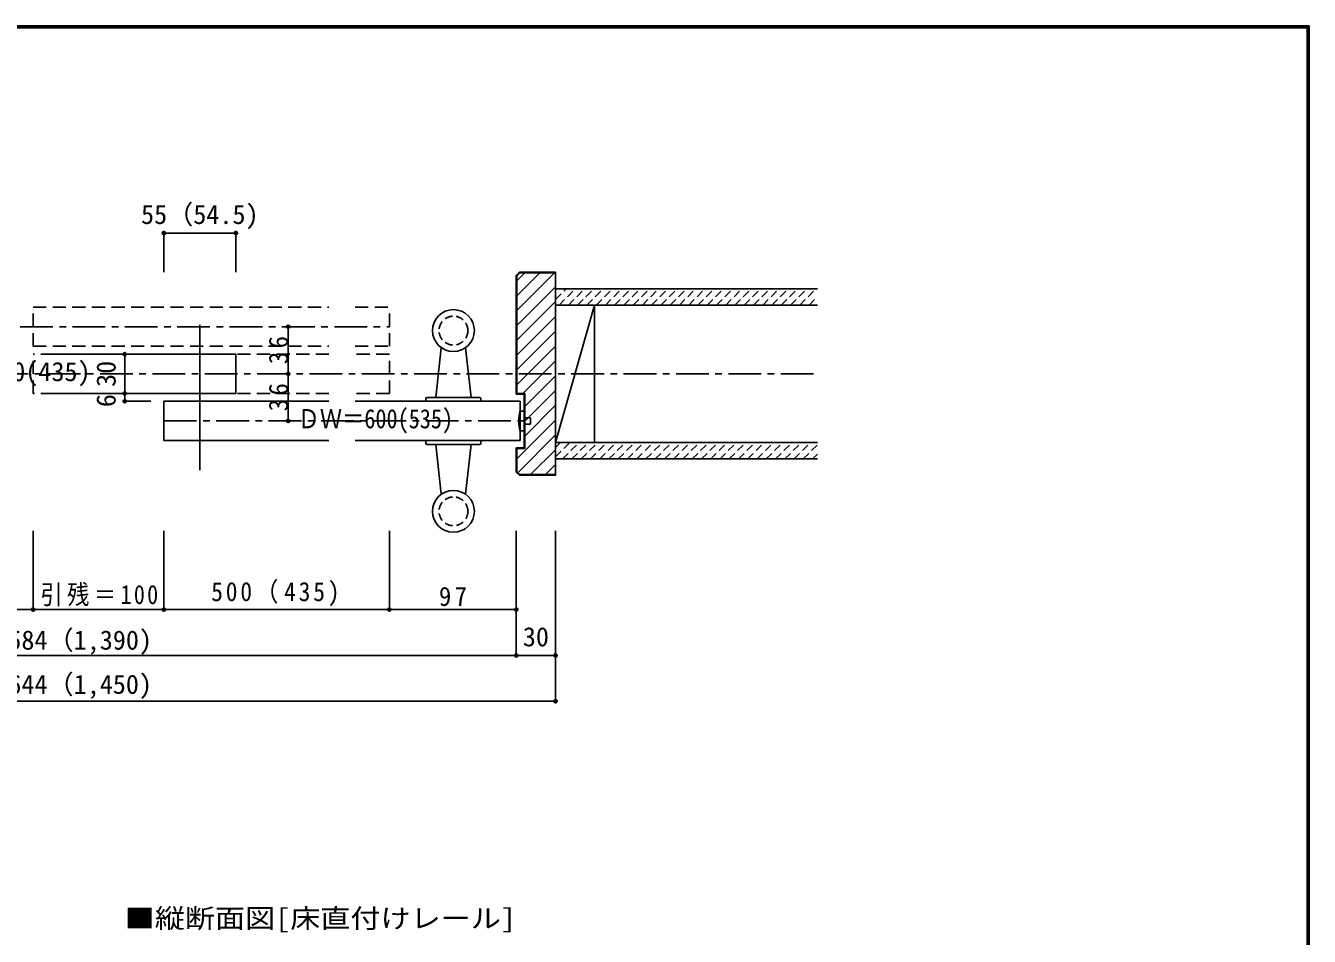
# Model space of a CAD drawing. Units: millimetres at full size, sheet at 1:5. Extents: x -973 to 977, y -701 to 696.
# Drawn here: x -4 to 977, y 0 to 696 of the extents above; entities that cross this region are included whole.
import ezdxf
from ezdxf.enums import TextEntityAlignment as Align

# ---------------------------------------------------------------- set-up
doc = ezdxf.new("R2010")
doc.units = ezdxf.units.MM
doc.header["$LTSCALE"] = 5
doc.header["$PDMODE"] = 32
doc.header["$PDSIZE"] = 2.5
for name, pattern in [('CHAIN1', [8, 5, -1, 1, -1]), ('DASHED1', [1.8, 1.2, -0.6]), ('DASHED2', [3, 2, -1])]:
    doc.linetypes.add(name, pattern=pattern)
for name, color, linetype in [('0-1_通り芯', 4, 'CHAIN1'), ('0-2_柱', 7, 'Continuous'), ('0-3_仕上げ', 7, 'Continuous'), ('0-4_枠', 3, 'Continuous'), ('0-5_ケーシング', 3, 'Continuous'), ('0-6_扉', 6, 'Continuous'), ('0-7_金物', 7, 'Continuous'), ('0-A_文字', 3, 'Continuous'), ('0-B_寸法', 7, 'Continuous'), ('0-C_ハッチ', 4, 'DASHED1'), ('F-1_枠', 6, 'Continuous')]:
    doc.layers.add(name, color=color, linetype=linetype)
doc.styles.add('ＭＳ ゴシック', font='')
doc.styles.get('ＭＳ ゴシック').set_extended_font_data('MS Gothic')

msp = doc.modelspace()

# ---------------------------------------------------------------- linework, layer by layer
at = {"layer": '0-1_通り芯'}
msp.add_line((-587.16, 430), (600.809, 430), dxfattribs=at)
at = {"layer": '0-2_柱'}
msp.add_line((430.689, 482.5), (400.809, 377.5), dxfattribs=at)
at = {"layer": '0-2_柱', "color": 3}
for p, q in [((400.809, 377.5), (400.809, 482.5)), ((430.689, 482.5), (430.689, 377.5))]:
    msp.add_line(p, q, dxfattribs=at)
at = {"layer": '0-3_仕上げ', "color": 2}
for p, q in [((600.809, 495), (400.809, 495)), ((600.809, 482.5), (400.809, 482.5)), ((600.809, 377.5), (400.809, 377.5)), ((600.809, 365), (400.809, 365))]:
    msp.add_line(p, q, dxfattribs=at)
at = {"layer": '0-4_枠'}
for p, q in [((370.809, 505.025), (373.284, 507.5)), ((370.809, 505.025), (370.809, 414.5)), ((371.309, 504.818), (371.309, 415)), ((373.284, 507.5), (400.809, 507.5)), ((400.809, 352.5), (400.809, 507.5)), ((376.809, 414.5), (370.809, 414.5)), ((377.309, 415), (371.309, 415)), ((376.809, 373.5), (376.809, 414.5)), ((377.309, 373), (377.309, 415)), ((376.809, 373.5), (370.809, 373.5)), ((370.809, 354.975), (370.809, 373.5)), ((377.309, 373), (371.309, 373)), ((371.309, 355.182), (371.309, 373)), ((370.809, 354.975), (373.284, 352.5)), ((371.309, 355.182), (373.491, 353)), ((373.284, 352.5), (400.809, 352.5)), ((373.491, 353), (400.809, 353))]:
    msp.add_line(p, q, dxfattribs=at)
msp.add_lwpolyline([(371.309, 504.818), (373.491, 507), (400.809, 507)], dxfattribs=at)
at = {"layer": '0-5_ケーシング'}
for p, q in [((313.559, 449.945), (309.309, 412)), ((332.059, 449.945), (336.309, 412)), ((302.809, 412), (342.809, 412)), ((301.809, 411), (301.809, 409)), ((301.809, 409), (343.809, 409)), ((343.809, 411), (343.809, 409)), ((301.809, 377), (301.809, 379)), ((343.809, 379), (301.809, 379)), ((342.809, 376), (302.809, 376)), ((313.559, 338.055), (309.309, 376)), ((332.059, 338.055), (336.309, 376)), ((343.809, 377), (343.809, 379))]:
    msp.add_line(p, q, dxfattribs=at)
for centre in [(322.809, 463), (322.809, 325)]:
    msp.add_circle(centre, 16, dxfattribs=at)
at = {"layer": '0-5_ケーシング', "linetype": 'DASHED1'}
for centre in [(322.809, 463), (322.809, 325)]:
    msp.add_circle(centre, 11, dxfattribs=at)
at = {"layer": '0-5_ケーシング'}
for centre, start, end in [((302.809, 411), 90, 180), ((342.809, 411), 0, 90), ((302.809, 377), 180, 270), ((342.809, 377), 270, 0)]:
    msp.add_arc(centre, 1, start, end, dxfattribs=at)
at = {"layer": '0-6_扉', "color": 2, "linetype": 'DASHED2'}
for p, q in [((1.653, 451), (1.653, 481)), ((1.653, 481), (227.731, 481)), ((247.731, 481), (273.84, 481)), ((273.84, 451), (273.84, 481)), ((1.653, 451), (227.731, 451)), ((1.653, 415), (1.653, 445)), ((227.731, 445), (1.653, 445)), ((247.731, 451), (273.84, 451)), ((273.84, 445), (247.731, 445)), ((273.84, 415), (273.84, 445)), ((227.731, 415), (1.653, 415)), ((273.84, 415), (247.731, 415))]:
    msp.add_line(p, q, dxfattribs=at)
at = {"layer": '0-6_扉'}
for p, q in [((16.825, 445), (156.653, 445)), ((156.653, 445), (156.653, 415)), ((16.825, 415), (156.653, 415)), ((101.653, 409), (101.653, 379)), ((101.653, 409), (227.731, 409)), ((247.731, 409), (373.809, 409)), ((373.809, 409), (373.809, 379)), ((101.653, 379), (227.731, 379)), ((247.731, 379), (373.809, 379))]:
    msp.add_line(p, q, dxfattribs=at)
at = {"layer": '0-7_金物'}
for p, q in [((376.809, 401.5), (373.809, 401.5)), ((376.809, 396.5), (381.809, 396.5)), ((381.809, 396.5), (381.809, 391.5)), ((381.809, 391.5), (376.809, 391.5))]:
    msp.add_line(p, q, dxfattribs=at)
msp.add_lwpolyline([(373.809, 386.5), (376.809, 386.5), (376.809, 401.5)], dxfattribs=at)
msp.add_arc((401.434, 394), 28.625, 164.81071, 195.18929, dxfattribs=at)
at = {"layer": '0-A_文字'}
msp.add_line((129.153, 467.5), (129.153, 356.5), dxfattribs=at)
at = {"layer": '0-B_寸法', "color": 4}
for p, q in [((101.653, 537.5), (101.653, 507.5)), ((101.653, 537.5), (156.653, 537.5)), ((156.653, 537.5), (156.653, 507.5)), ((196.653, 466), (196.653, 430)), ((196.653, 430), (196.653, 394)), ((91.653, 415), (71.653, 415)), ((1.653, 250), (1.653, 310)), ((101.653, 250), (101.653, 310)), ((273.84, 250), (273.84, 310)), ((370.84, 215), (370.84, 310)), ((400.84, 180), (400.84, 310)), ((1.653, 250), (-357.16, 250)), ((101.653, 250), (1.653, 250)), ((273.84, 250), (101.653, 250)), ((370.84, 250), (273.84, 250)), ((-357.16, 215), (370.84, 215)), ((370.84, 215), (400.84, 215)), ((-387.16, 180), (400.84, 180))]:
    msp.add_line(p, q, dxfattribs=at)
at = {"layer": '0-B_寸法', "color": 4, "linetype": 'CHAIN1'}
for p, q in [((-368.16, 466), (273.84, 466)), ((101.653, 394), (381.809, 394))]:
    msp.add_line(p, q, dxfattribs=at)
at = {"layer": '0-B_寸法', "color": 4}
msp.add_lwpolyline([(91.653, 445), (71.653, 445), (71.653, 409), (91.653, 409)], dxfattribs=at)
at = {"layer": '0-B_寸法'}
for p in [(101.653, 537.5), (156.653, 537.5), (196.653, 466), (71.653, 445), (196.653, 430), (71.653, 415), (71.653, 409), (196.653, 394), (1.653, 250), (101.653, 250), (273.84, 250), (370.84, 250), (370.84, 215), (400.84, 215), (400.84, 180)]:
    msp.add_point(p, dxfattribs=at)
at = {"layer": '0-C_ハッチ', "linetype": 'Continuous'}
for p, q in [((400.023, 507), (371.309, 478.286)), ((388.709, 507), (371.309, 489.6)), ((377.395, 507), (371.309, 500.914)), ((400.809, 496.473), (371.309, 466.973)), ((400.809, 485.159), (371.309, 455.659)), ((400.809, 473.845), (371.309, 444.345)), ((400.809, 462.532), (371.309, 433.032)), ((400.809, 451.218), (371.309, 421.718)), ((400.809, 439.904), (375.905, 415)), ((400.809, 428.59), (377.309, 405.091)), ((400.809, 417.277), (377.309, 393.777)), ((400.809, 405.963), (377.309, 382.463)), ((400.809, 394.649), (371.309, 365.149)), ((400.809, 383.336), (371.982, 354.509)), ((400.809, 372.022), (381.787, 353)), ((400.809, 360.708), (393.101, 353))]:
    msp.add_line(p, q, dxfattribs=at)
at = {"layer": '0-C_ハッチ'}
for p, q in [((400.809, 493.918), (401.891, 495)), ((400.809, 486.847), (408.962, 495)), ((403.533, 482.5), (416.033, 495)), ((410.604, 482.5), (423.104, 495)), ((417.675, 482.5), (430.175, 495)), ((424.746, 482.5), (437.246, 495)), ((431.817, 482.5), (444.317, 495)), ((438.888, 482.5), (451.388, 495)), ((445.959, 482.5), (458.459, 495)), ((453.03, 482.5), (465.53, 495)), ((460.102, 482.5), (472.602, 495)), ((467.173, 482.5), (479.673, 495)), ((474.244, 482.5), (486.744, 495)), ((481.315, 482.5), (493.815, 495)), ((488.386, 482.5), (500.886, 495)), ((495.457, 482.5), (507.957, 495)), ((502.528, 482.5), (515.028, 495)), ((509.599, 482.5), (522.099, 495)), ((516.67, 482.5), (529.17, 495)), ((523.741, 482.5), (536.241, 495)), ((530.812, 482.5), (543.312, 495)), ((537.883, 482.5), (550.383, 495)), ((544.954, 482.5), (557.454, 495)), ((552.025, 482.5), (564.525, 495)), ((559.096, 482.5), (571.596, 495)), ((566.168, 482.5), (578.668, 495)), ((573.239, 482.5), (585.739, 495)), ((580.31, 482.5), (592.81, 495)), ((587.381, 482.5), (599.881, 495)), ((594.452, 482.5), (600.809, 488.857)), ((400.809, 373.71), (404.599, 377.5)), ((400.809, 366.639), (411.67, 377.5)), ((406.241, 365), (418.741, 377.5)), ((413.312, 365), (425.812, 377.5)), ((420.383, 365), (432.883, 377.5)), ((427.454, 365), (439.954, 377.5)), ((434.525, 365), (447.025, 377.5)), ((441.596, 365), (454.096, 377.5)), ((448.668, 365), (461.168, 377.5)), ((455.739, 365), (468.239, 377.5)), ((462.81, 365), (475.31, 377.5)), ((469.881, 365), (482.381, 377.5)), ((476.952, 365), (489.452, 377.5)), ((484.023, 365), (496.523, 377.5)), ((491.094, 365), (503.594, 377.5)), ((498.165, 365), (510.665, 377.5)), ((505.236, 365), (517.736, 377.5)), ((512.307, 365), (524.807, 377.5)), ((519.378, 365), (531.878, 377.5)), ((526.449, 365), (538.949, 377.5)), ((533.52, 365), (546.02, 377.5)), ((540.591, 365), (553.091, 377.5)), ((547.662, 365), (560.162, 377.5)), ((554.734, 365), (567.234, 377.5)), ((561.805, 365), (574.305, 377.5)), ((568.876, 365), (581.376, 377.5)), ((575.947, 365), (588.447, 377.5)), ((583.018, 365), (595.518, 377.5)), ((590.089, 365), (600.809, 375.72)), ((597.16, 365), (600.809, 368.649))]:
    msp.add_line(p, q, dxfattribs=at)
at = {"layer": 'F-1_枠'}
for p, q in [((-973.347, 695.833), (976.653, 695.833)), ((-973.347, 695), (976.653, 695)), ((-973.347, 694.167), (976.653, 694.167)), ((974.986, 695.833), (974.986, -700.833)), ((975.82, 695.833), (975.82, -700.833)), ((976.653, 695.833), (976.653, -700.833))]:
    msp.add_line(p, q, dxfattribs=at)

# ---------------------------------------------------------------- texts
at = {"layer": '0-A_文字', "color": 7, "style": 'ＭＳ ゴシック', "width": 1.15}
msp.add_text('■縦断面図[床直付けレール]', height=14.66, dxfattribs=at).set_placement((71.653, 2.5), align=Align.BOTTOM_LEFT)
at = {"layer": '0-B_寸法', "style": 'ＭＳ ゴシック'}
for s, p in [('55（54.5)', (84.153, 540)), ('ＤＷ＝500(435)', (-94.144, 420)), ('枠内＝1,584（1,390)', (-97.154, 215)), ('30', (375.823, 217.5)), ('枠外＝1,644（1,450)', (-97.154, 181.215))]:
    msp.add_text(s, height=14.66, dxfattribs=at).set_placement(p, align=Align.BOTTOM_LEFT)
for s, p in [('30', (69.153, 420)), ('6', (69.153, 404.545))]:
    msp.add_text(s, height=14.66, rotation=90, dxfattribs=at).set_placement(p, align=Align.BOTTOM_LEFT)
at = {"layer": '0-B_寸法', "style": 'ＭＳ ゴシック', "width": 0.85}
msp.add_text('ＤＷ＝600(535)', height=14.66, dxfattribs=at).set_placement((203.736, 384), align=Align.BOTTOM_LEFT)
at = {"layer": '0-B_寸法', "char_height": 14.66, "attachment_point": 7, "rotation": 90, "style": 'ＭＳ ゴシック'}
for insert in [(196.653, 437.375), (196.653, 401.375)]:
    msp.add_mtext('\\T1.27;\\W0.95;36', dxfattribs=dict(at, insert=insert))
at = {"layer": '0-B_寸法', "char_height": 14.66, "attachment_point": 7, "style": 'ＭＳ ゴシック'}
for s, insert in [('\\T1.2;\\W0.85;引残＝100', (7.278, 252.5)), ('\\T1.24;\\W0.9;500（435)', (137.747, 252.5)), ('\\T1.27;\\W0.95;97', (311.715, 252.5))]:
    msp.add_mtext(s, dxfattribs=dict(at, insert=insert))

doc.saveas('drawing.dxf')
